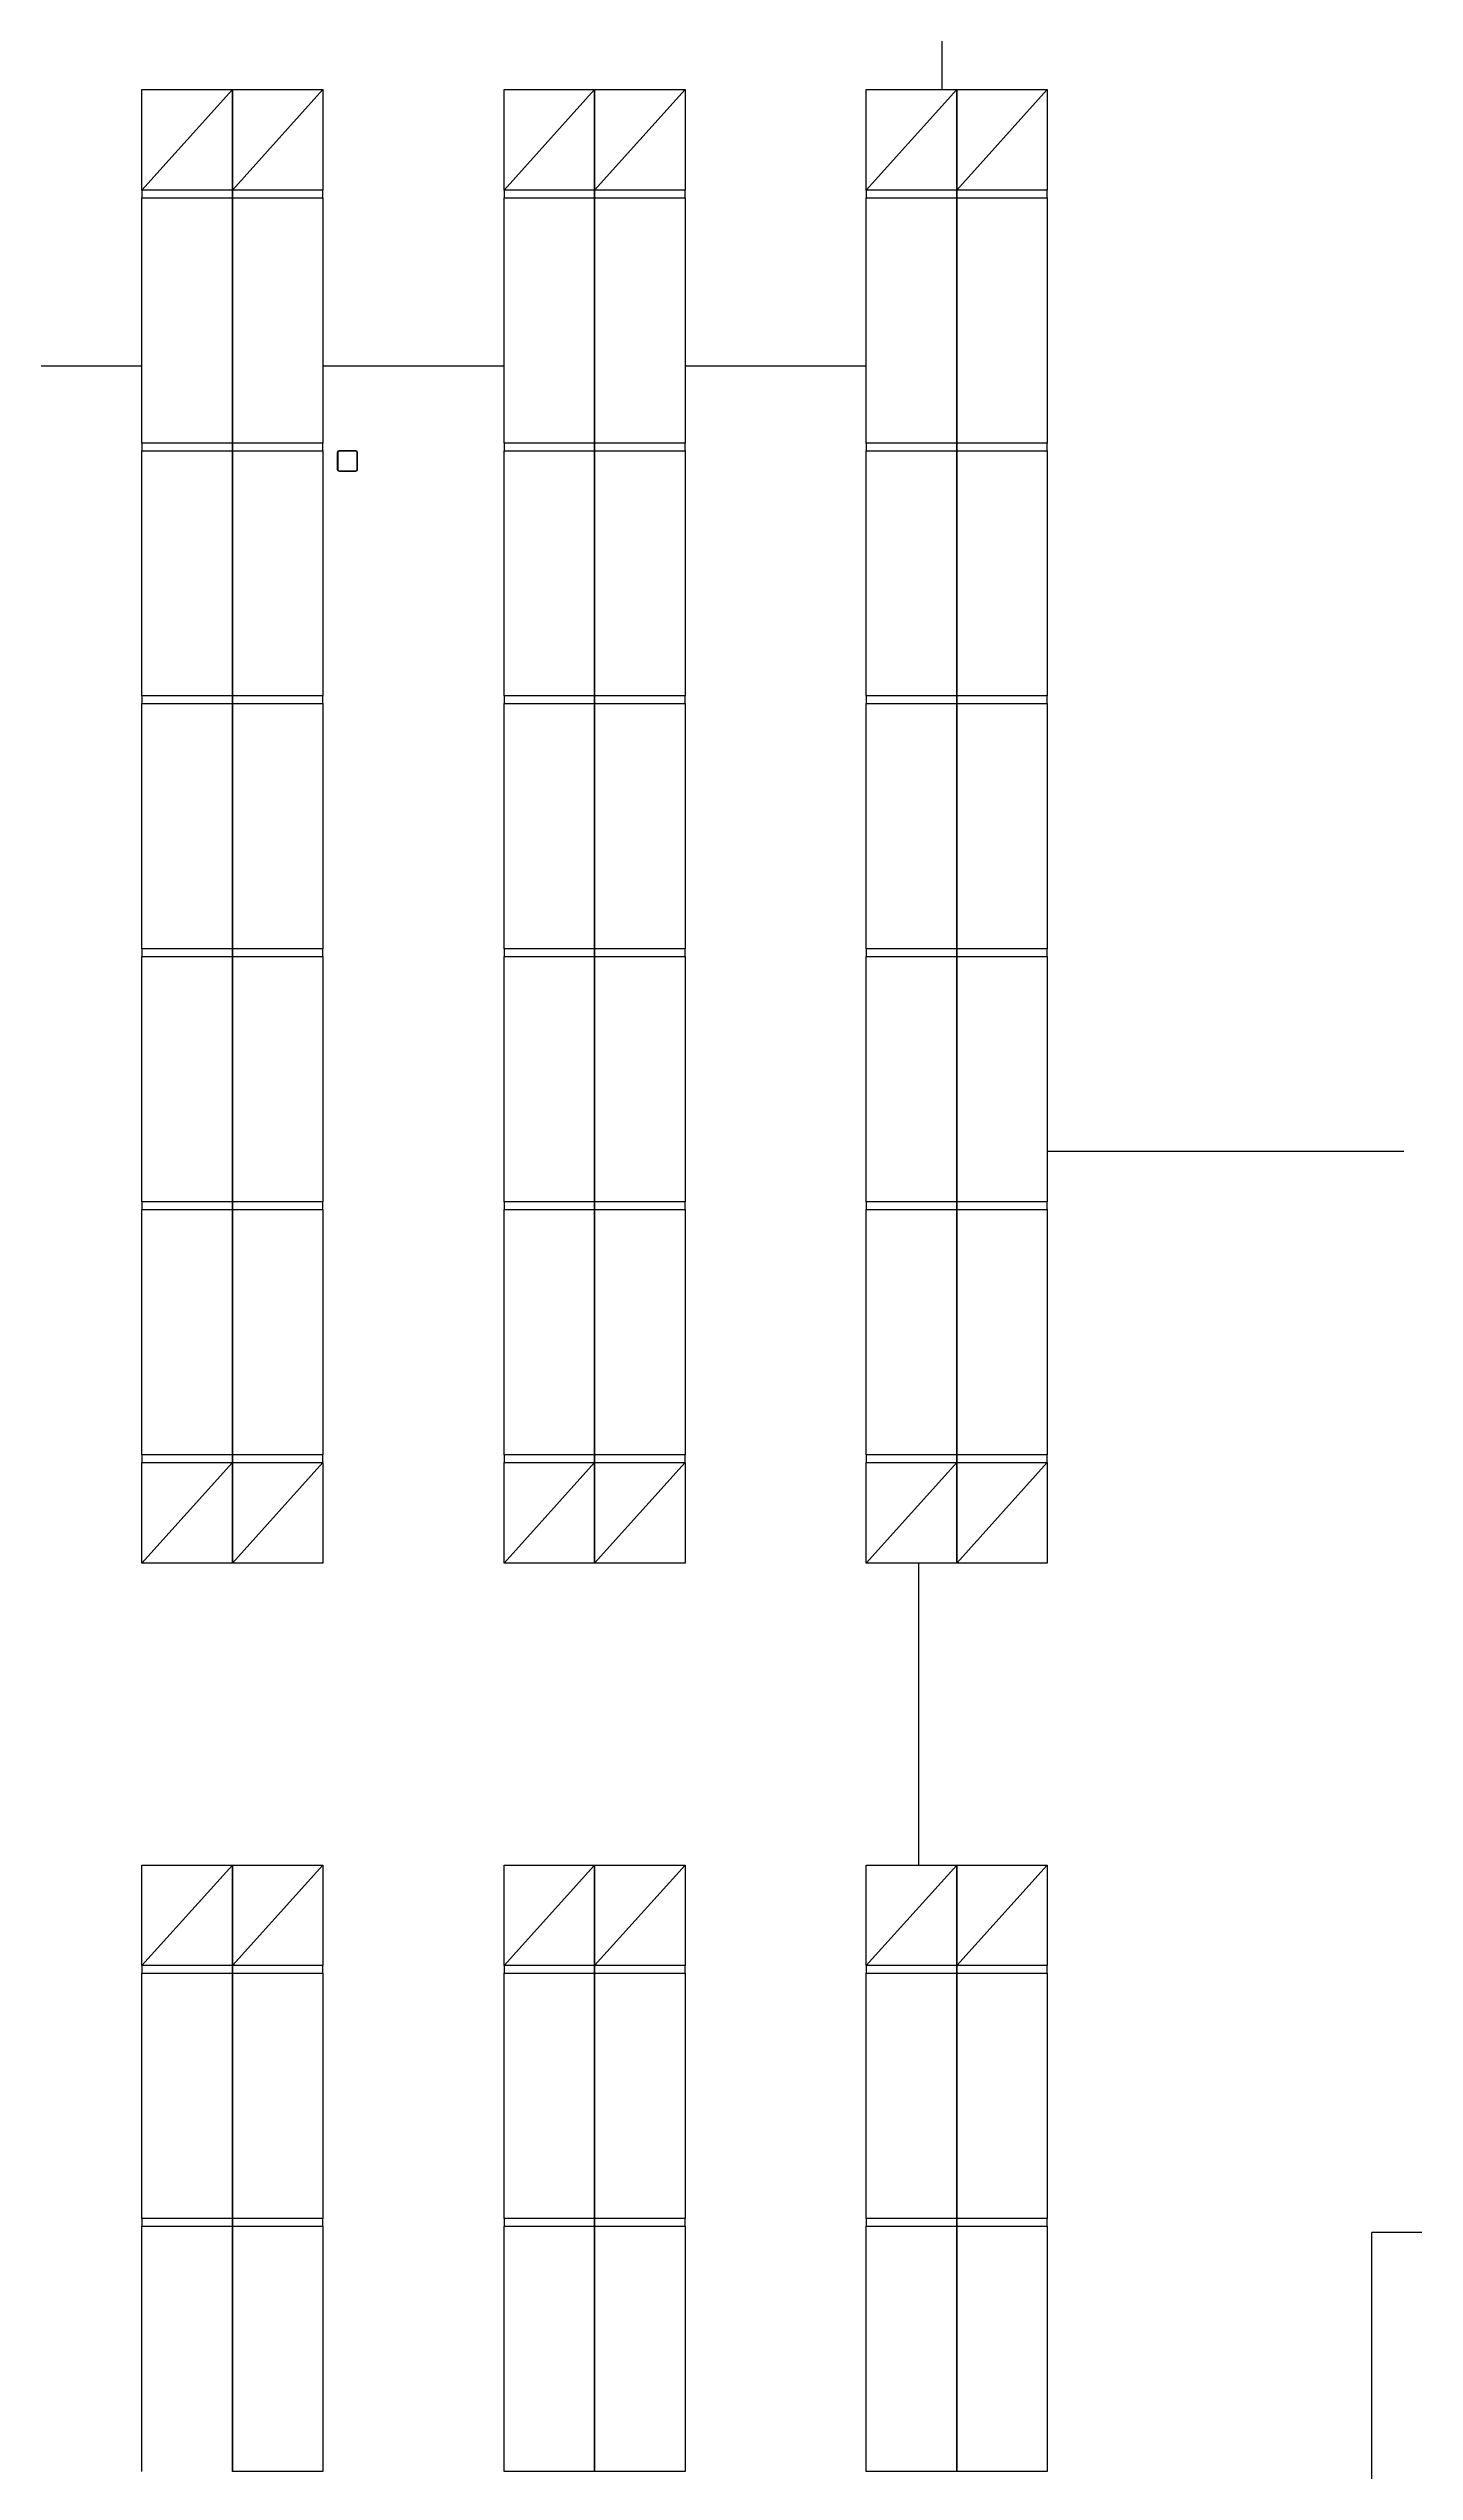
# Model space of a CAD drawing. Header units: millimetres. Extents: x -155 to 94595, y -3153 to 63413.
# Drawn here: x 58324 to 71902, y 22660 to 46748 of the extents above; entities that cross this region are included whole.
import ezdxf

# ---------------------------------------------------------------- set-up
doc = ezdxf.new("R2010")
doc.units = ezdxf.units.MM
for name, color, linetype in [('2', 193, 'Continuous'), ('6', 253, 'Continuous'), ('int', 185, 'Continuous'), ('wall', 5, 'Continuous')]:
    doc.layers.add(name, color=color, linetype=linetype)
doc.styles.add('REFERENCIA CAMPECHE$0$LETRITAS', font='ROMAN1.shx', dxfattribs={"width": 1.2, "height": 0.225})
doc.dimstyles.new('arch', dxfattribs={"dimtxt": 0.18, "dimasz": 0.18, "dimexe": 0.18, "dimexo": 0.0625, "dimgap": 0.09, "dimtad": 0, "dimtih": 1, "dimtoh": 1, "dimdec": 4, "dimzin": 0, "dimdsep": 46, "dimtxsty": 'Standard', "dimblk": 'OBLIQUE', "dimcen": 0.09, "dimclrt": 256, "dimadec": 0, "dimazin": 0, "dimtfac": 1, "dimtdec": 4, "dimtofl": 0, "dimtmove": 0, "dimatfit": 3, "dimldrblk": 'OBLIQUE', "dimfxl": 1, "dimtolj": 1, "dimtzin": 0, "dimarcsym": 0})

# ---------------------------------------------------------------- blocks, each defined once
blk = doc.blocks.new('_Oblique')
at = {"color": 0, "linetype": 'ByBlock', "lineweight": -2}
blk.add_line((-0.5, -0.5), (0.5, 0.5), dxfattribs=at)
blk = doc.blocks.new('*D189')
at = {"layer": '6', "color": 0, "lineweight": -2}
blk.add_line((59252, 43590), (57352, 43590), dxfattribs=at)
at = {"layer": 'Defpoints', "color": 0}
for p in [(57352, 43590), (57352, 43590), (59252, 43590)]:
    blk.add_point(p, dxfattribs=at)
at = {"layer": '6', "color": 0, "lineweight": -2, "xscale": 0.3, "yscale": 0.3, "zscale": 0.3, "rotation": 180}
blk.add_blockref('_Oblique', (57352, 43590), dxfattribs=at)
at = {"layer": '6', "color": 0, "lineweight": -2, "xscale": 0.3, "yscale": 0.3, "zscale": 0.3}
blk.add_blockref('_Oblique', (59252, 43590), dxfattribs=at)
at = {"layer": '6', "insert": (58302, 43591), "char_height": 0.225, "attachment_point": 5, "style": 'REFERENCIA CAMPECHE$0$LETRITAS'}
blk.add_mtext('\\A1;1900.00', dxfattribs=at)
blk = doc.blocks.new('*D190')
at = {"layer": '6', "color": 0, "lineweight": -2}
blk.add_line((62852, 43590), (61052, 43590), dxfattribs=at)
at = {"layer": 'Defpoints', "color": 0}
for p in [(61052, 43590), (61052, 43590), (62852, 43590)]:
    blk.add_point(p, dxfattribs=at)
at = {"layer": '6', "color": 0, "lineweight": -2, "xscale": 0.3, "yscale": 0.3, "zscale": 0.3, "rotation": 180}
blk.add_blockref('_Oblique', (61052, 43590), dxfattribs=at)
at = {"layer": '6', "color": 0, "lineweight": -2, "xscale": 0.3, "yscale": 0.3, "zscale": 0.3}
blk.add_blockref('_Oblique', (62852, 43590), dxfattribs=at)
at = {"layer": '6', "insert": (61952, 43591), "char_height": 0.225, "attachment_point": 5, "style": 'REFERENCIA CAMPECHE$0$LETRITAS'}
blk.add_mtext('\\A1;1800.00', dxfattribs=at)
blk = doc.blocks.new('*D191')
at = {"layer": '6', "color": 0, "lineweight": -2}
blk.add_line((66452, 43590), (64652, 43590), dxfattribs=at)
at = {"layer": 'Defpoints', "color": 0}
for p in [(64652, 43590), (64652, 43590), (66452, 43590)]:
    blk.add_point(p, dxfattribs=at)
at = {"layer": '6', "color": 0, "lineweight": -2, "xscale": 0.3, "yscale": 0.3, "zscale": 0.3, "rotation": 180}
blk.add_blockref('_Oblique', (64652, 43590), dxfattribs=at)
at = {"layer": '6', "color": 0, "lineweight": -2, "xscale": 0.3, "yscale": 0.3, "zscale": 0.3}
blk.add_blockref('_Oblique', (66452, 43590), dxfattribs=at)
at = {"layer": '6', "insert": (65552, 43591), "char_height": 0.225, "attachment_point": 5, "style": 'REFERENCIA CAMPECHE$0$LETRITAS'}
blk.add_mtext('\\A1;1800.00', dxfattribs=at)
blk = doc.blocks.new('*D192')
at = {"layer": '6', "color": 0, "lineweight": -2}
blk.add_line((66973, 31691), (66973, 28689), dxfattribs=at)
at = {"layer": 'Defpoints', "color": 0}
for p in [(66975, 31691), (66973, 28689), (67204, 28689)]:
    blk.add_point(p, dxfattribs=at)
at = {"layer": '6', "color": 0, "lineweight": -2, "xscale": 0.3, "yscale": 0.3, "zscale": 0.3}
for p, rotation in [((66973, 31691), 90), ((66973, 28689), 270)]:
    blk.add_blockref('_Oblique', p, dxfattribs=dict(at, rotation=rotation))
at = {"layer": '6', "insert": (66973, 30190), "char_height": 0.225, "attachment_point": 5, "rotation": 90, "style": 'REFERENCIA CAMPECHE$0$LETRITAS'}
blk.add_mtext('\\A1;3001.80', dxfattribs=at)
blk = doc.blocks.new('*D222')
at = {"layer": '6', "color": 0, "lineweight": -2}
for p, q in [((68002, 49193), (67202, 49193)), ((67202, 49193), (67202, 46340)), ((67052, 46340), (67202, 46340))]:
    blk.add_line(p, q, dxfattribs=at)
at = {"layer": 'Defpoints', "color": 0}
for p in [(68002, 49193), (67052, 46340), (67202, 46340)]:
    blk.add_point(p, dxfattribs=at)
at = {"layer": '6', "color": 0, "lineweight": -2, "xscale": 0.36, "yscale": 0.36, "zscale": 0.36}
for p, rotation in [((67202, 49193), 90), ((67202, 46340), 270)]:
    blk.add_blockref('_Oblique', p, dxfattribs=dict(at, rotation=rotation))
at = {"layer": '6', "insert": (67201, 47767), "char_height": 0.225, "attachment_point": 5, "rotation": 90, "style": 'REFERENCIA CAMPECHE$0$LETRITAS'}
blk.add_mtext('\\A1;2852.66', dxfattribs=at)
blk = doc.blocks.new('*D342')
at = {"layer": '6', "color": 0, "lineweight": -2}
blk.add_line((68252, 35787), (71795, 35787), dxfattribs=at)
at = {"layer": 'Defpoints', "color": 0}
for p in [(68252, 35787), (71795, 35787), (71795, 35547)]:
    blk.add_point(p, dxfattribs=at)
at = {"layer": '6', "color": 0, "lineweight": -2, "xscale": 0.3, "yscale": 0.3, "zscale": 0.3, "rotation": 180}
blk.add_blockref('_Oblique', (68252, 35787), dxfattribs=at)
at = {"layer": '6', "color": 0, "lineweight": -2, "xscale": 0.3, "yscale": 0.3, "zscale": 0.3}
blk.add_blockref('_Oblique', (71795, 35787), dxfattribs=at)
at = {"layer": '6', "insert": (70023, 35787), "char_height": 0.225, "attachment_point": 5, "style": 'REFERENCIA CAMPECHE$0$LETRITAS'}
blk.add_mtext('\\A1;3543.08', dxfattribs=at)
blk = doc.blocks.new('*D355')
at = {"layer": '6', "color": 0, "lineweight": -2}
for p, q in [((73094, 25037), (71477, 25037)), ((71477, 22037), (71477, 25037)), ((73094, 22037), (71477, 22037))]:
    blk.add_line(p, q, dxfattribs=at)
at = {"layer": 'Defpoints', "color": 0}
for p in [(71477, 25037), (73095, 25037), (73095, 22037)]:
    blk.add_point(p, dxfattribs=at)
at = {"layer": '6', "color": 0, "lineweight": -2, "xscale": 0.36, "yscale": 0.36, "zscale": 0.36}
for p, rotation in [((71477, 25037), 90), ((71477, 22037), 270)]:
    blk.add_blockref('_Oblique', p, dxfattribs=dict(at, rotation=rotation))
at = {"layer": '6', "insert": (71477, 23537), "char_height": 0.225, "attachment_point": 5, "rotation": 90, "style": 'REFERENCIA CAMPECHE$0$LETRITAS'}
blk.add_mtext('\\A1;3000.00', dxfattribs=at)

msp = doc.modelspace()

# ---------------------------------------------------------------- linework, layer by layer
at = {"layer": '2'}
for p, q in [((59251.775, 45340.325), (59251.775, 46340.325)), ((59251.775, 46340.325), (60151.775, 46340.325)), ((60151.775, 46340.325), (59251.775, 45340.325)), ((60151.775, 45340.325), (60151.775, 46340.325)), ((60151.775, 46340.325), (61051.775, 46340.325)), ((61051.775, 46340.325), (60151.775, 45340.325)), ((60151.775, 46340.325), (60151.775, 45340.325)), ((61051.775, 46340.325), (61051.775, 45340.325)), ((62851.775, 45340.325), (62851.775, 46340.325)), ((62851.775, 46340.325), (63751.775, 46340.325)), ((63751.775, 46340.325), (62851.775, 45340.325)), ((63751.775, 45340.325), (63751.775, 46340.325)), ((63751.775, 46340.325), (64651.775, 46340.325)), ((64651.775, 46340.325), (63751.775, 45340.325)), ((63751.775, 46340.325), (63751.775, 45340.325)), ((64651.775, 46340.325), (64651.775, 45340.325)), ((66451.775, 45340.325), (66451.775, 46340.325)), ((66451.775, 46340.325), (67351.775, 46340.325)), ((67351.775, 46340.325), (66451.775, 45340.325)), ((67351.775, 45340.325), (67351.775, 46340.325)), ((67351.775, 46340.325), (68251.775, 46340.325)), ((68251.775, 46340.325), (67351.775, 45340.325)), ((67351.775, 46340.325), (67351.775, 45340.325)), ((68251.775, 46340.325), (68251.775, 45340.325)), ((60151.775, 45340.325), (59251.775, 45340.325)), ((61051.775, 45340.325), (60151.775, 45340.325)), ((63751.775, 45340.325), (62851.775, 45340.325)), ((64651.775, 45340.325), (63751.775, 45340.325)), ((67351.775, 45340.325), (66451.775, 45340.325)), ((68251.775, 45340.325), (67351.775, 45340.325)), ((59251.775, 42825.725), (59251.775, 45264.125)), ((59251.775, 45264.125), (60151.775, 45264.125)), ((60151.775, 42825.725), (60151.775, 45264.125)), ((60151.775, 45264.125), (61051.775, 45264.125)), ((60151.775, 45264.125), (60151.775, 42825.725)), ((61051.775, 45264.125), (61051.775, 42825.725)), ((62851.775, 42825.725), (62851.775, 45264.125)), ((62851.775, 45264.125), (63751.775, 45264.125)), ((63751.775, 42825.725), (63751.775, 45264.125)), ((63751.775, 45264.125), (64651.775, 45264.125)), ((63751.775, 45264.125), (63751.775, 42825.725)), ((64651.775, 45264.125), (64651.775, 42825.725)), ((66451.775, 42825.725), (66451.775, 45264.125)), ((66451.775, 45264.125), (67351.775, 45264.125)), ((67351.775, 45264.125), (67351.775, 42825.725)), ((67351.775, 42825.725), (67351.775, 45264.125)), ((67351.775, 45264.125), (68251.775, 45264.125)), ((68251.775, 45264.125), (68251.775, 42825.725)), ((60151.775, 42825.725), (59251.775, 42825.725)), ((59251.775, 40311.125), (59251.775, 42749.525)), ((59251.775, 42749.525), (60151.775, 42749.525)), ((61051.775, 42825.725), (60151.775, 42825.725)), ((60151.775, 40311.125), (60151.775, 42749.525)), ((60151.775, 42749.525), (61051.775, 42749.525)), ((60151.775, 42749.525), (60151.775, 40311.125)), ((61051.775, 42749.525), (61051.775, 40311.125)), ((63751.775, 42825.725), (62851.775, 42825.725)), ((62851.775, 40311.125), (62851.775, 42749.525)), ((62851.775, 42749.525), (63751.775, 42749.525)), ((64651.775, 42825.725), (63751.775, 42825.725)), ((63751.775, 40311.125), (63751.775, 42749.525)), ((63751.775, 42749.525), (64651.775, 42749.525)), ((63751.775, 42749.525), (63751.775, 40311.125)), ((64651.775, 42749.525), (64651.775, 40311.125)), ((67351.775, 42825.725), (66451.775, 42825.725)), ((66451.775, 40311.125), (66451.775, 42749.525)), ((66451.775, 42749.525), (67351.775, 42749.525)), ((68251.775, 42825.725), (67351.775, 42825.725)), ((67351.775, 42749.525), (67351.775, 40311.125)), ((67351.775, 40311.125), (67351.775, 42749.525)), ((67351.775, 42749.525), (68251.775, 42749.525)), ((68251.775, 42749.525), (68251.775, 40311.125)), ((60151.775, 40311.125), (59251.775, 40311.125)), ((59251.775, 37796.525), (59251.775, 40234.925)), ((59251.775, 40234.925), (60151.775, 40234.925)), ((61051.775, 40311.125), (60151.775, 40311.125)), ((60151.775, 37796.525), (60151.775, 40234.925)), ((60151.775, 40234.925), (61051.775, 40234.925)), ((60151.775, 40234.925), (60151.775, 37796.525)), ((61051.775, 40234.925), (61051.775, 37796.525)), ((63751.775, 40311.125), (62851.775, 40311.125)), ((62851.775, 37796.525), (62851.775, 40234.925)), ((62851.775, 40234.925), (63751.775, 40234.925)), ((64651.775, 40311.125), (63751.775, 40311.125)), ((63751.775, 37796.525), (63751.775, 40234.925)), ((63751.775, 40234.925), (64651.775, 40234.925)), ((63751.775, 40234.925), (63751.775, 37796.525)), ((64651.775, 40234.925), (64651.775, 37796.525)), ((67351.775, 40311.125), (66451.775, 40311.125)), ((66451.775, 37796.525), (66451.775, 40234.925)), ((66451.775, 40234.925), (67351.775, 40234.925)), ((68251.775, 40311.125), (67351.775, 40311.125)), ((67351.775, 40234.925), (67351.775, 37796.525)), ((67351.775, 37796.525), (67351.775, 40234.925)), ((67351.775, 40234.925), (68251.775, 40234.925)), ((68251.775, 40234.925), (68251.775, 37796.525)), ((60151.775, 37796.525), (59251.775, 37796.525)), ((59251.775, 35281.925), (59251.775, 37720.325)), ((59251.775, 37720.325), (60151.775, 37720.325)), ((61051.775, 37796.525), (60151.775, 37796.525)), ((60151.775, 35281.925), (60151.775, 37720.325)), ((60151.775, 37720.325), (61051.775, 37720.325)), ((60151.775, 37720.325), (60151.775, 35281.925)), ((61051.775, 37720.325), (61051.775, 35281.925)), ((63751.775, 37796.525), (62851.775, 37796.525)), ((62851.775, 35281.925), (62851.775, 37720.325)), ((62851.775, 37720.325), (63751.775, 37720.325)), ((64651.775, 37796.525), (63751.775, 37796.525)), ((63751.775, 35281.925), (63751.775, 37720.325)), ((63751.775, 37720.325), (64651.775, 37720.325)), ((63751.775, 37720.325), (63751.775, 35281.925)), ((64651.775, 37720.325), (64651.775, 35281.925)), ((67351.775, 37796.525), (66451.775, 37796.525)), ((66451.775, 35281.925), (66451.775, 37720.325)), ((66451.775, 37720.325), (67351.775, 37720.325)), ((68251.775, 37796.525), (67351.775, 37796.525)), ((67351.775, 37720.325), (67351.775, 35281.925)), ((67351.775, 35281.925), (67351.775, 37720.325)), ((67351.775, 37720.325), (68251.775, 37720.325)), ((68251.775, 37720.325), (68251.775, 35281.925)), ((60151.775, 35281.925), (59251.775, 35281.925)), ((59251.775, 32767.325), (59251.775, 35205.725)), ((59251.775, 35205.725), (60151.775, 35205.725)), ((61051.775, 35281.925), (60151.775, 35281.925)), ((60151.775, 32767.325), (60151.775, 35205.725)), ((60151.775, 35205.725), (61051.775, 35205.725)), ((60151.775, 35205.725), (60151.775, 32767.325)), ((61051.775, 35205.725), (61051.775, 32767.325)), ((63751.775, 35281.925), (62851.775, 35281.925)), ((62851.775, 32767.325), (62851.775, 35205.725)), ((62851.775, 35205.725), (63751.775, 35205.725)), ((64651.775, 35281.925), (63751.775, 35281.925)), ((63751.775, 32767.325), (63751.775, 35205.725)), ((63751.775, 35205.725), (64651.775, 35205.725)), ((63751.775, 35205.725), (63751.775, 32767.325)), ((64651.775, 35205.725), (64651.775, 32767.325)), ((67351.775, 35281.925), (66451.775, 35281.925)), ((66451.775, 32767.325), (66451.775, 35205.725)), ((66451.775, 35205.725), (67351.775, 35205.725)), ((68251.775, 35281.925), (67351.775, 35281.925)), ((67351.775, 35205.725), (67351.775, 32767.325)), ((67351.775, 32767.325), (67351.775, 35205.725)), ((67351.775, 35205.725), (68251.775, 35205.725)), ((68251.775, 35205.725), (68251.775, 32767.325)), ((60151.775, 32767.325), (59251.775, 32767.325)), ((61051.775, 32767.325), (60151.775, 32767.325)), ((63751.775, 32767.325), (62851.775, 32767.325)), ((64651.775, 32767.325), (63751.775, 32767.325)), ((67351.775, 32767.325), (66451.775, 32767.325)), ((68251.775, 32767.325), (67351.775, 32767.325)), ((59251.775, 31691.125), (59251.775, 32691.125)), ((59251.775, 32691.125), (60151.775, 32691.125)), ((60151.775, 32691.125), (59251.775, 31691.125)), ((60151.775, 31691.125), (60151.775, 32691.125)), ((60151.775, 32691.125), (61051.775, 32691.125)), ((61051.775, 32691.125), (60151.775, 31691.125)), ((60151.775, 32691.125), (60151.775, 31691.125)), ((61051.775, 32691.125), (61051.775, 31691.125)), ((62851.775, 31691.125), (62851.775, 32691.125)), ((62851.775, 32691.125), (63751.775, 32691.125)), ((63751.775, 32691.125), (62851.775, 31691.125)), ((63751.775, 31691.125), (63751.775, 32691.125)), ((63751.775, 32691.125), (64651.775, 32691.125)), ((64651.775, 32691.125), (63751.775, 31691.125)), ((63751.775, 32691.125), (63751.775, 31691.125)), ((64651.775, 32691.125), (64651.775, 31691.125)), ((66451.775, 31691.125), (66451.775, 32691.125)), ((66451.775, 32691.125), (67351.775, 32691.125)), ((67351.775, 32691.125), (66451.775, 31691.125)), ((67351.775, 31691.125), (67351.775, 32691.125)), ((67351.775, 32691.125), (68251.775, 32691.125)), ((68251.775, 32691.125), (67351.775, 31691.125)), ((67351.775, 32691.125), (67351.775, 31691.125)), ((68251.775, 32691.125), (68251.775, 31691.125)), ((60151.775, 31691.125), (59251.775, 31691.125)), ((61051.775, 31691.125), (60151.775, 31691.125)), ((63751.775, 31691.125), (62851.775, 31691.125)), ((64651.775, 31691.125), (63751.775, 31691.125)), ((67351.775, 31691.125), (66451.775, 31691.125)), ((68251.775, 31691.125), (67351.775, 31691.125)), ((59251.775, 27689.325), (59251.775, 28689.325)), ((59251.775, 28689.325), (60151.775, 28689.325)), ((60151.775, 28689.325), (59251.775, 27689.325)), ((60151.775, 27689.325), (60151.775, 28689.325)), ((60151.775, 28689.325), (61051.775, 28689.325)), ((61051.775, 28689.325), (60151.775, 27689.325)), ((60151.775, 28689.325), (60151.775, 27689.325)), ((61051.775, 28689.325), (61051.775, 27689.325)), ((62851.775, 27689.325), (62851.775, 28689.325)), ((62851.775, 28689.325), (63751.775, 28689.325)), ((63751.775, 28689.325), (62851.775, 27689.325)), ((63751.775, 27689.325), (63751.775, 28689.325)), ((63751.775, 28689.325), (64651.775, 28689.325)), ((64651.775, 28689.325), (63751.775, 27689.325)), ((63751.775, 28689.325), (63751.775, 27689.325)), ((64651.775, 28689.325), (64651.775, 27689.325)), ((66451.775, 27689.325), (66451.775, 28689.325)), ((66451.775, 28689.325), (67351.775, 28689.325)), ((67351.775, 28689.325), (66451.775, 27689.325)), ((67351.775, 27689.325), (67351.775, 28689.325)), ((67351.775, 28689.325), (68251.775, 28689.325)), ((68251.775, 28689.325), (67351.775, 27689.325)), ((67351.775, 28689.325), (67351.775, 27689.325)), ((68251.775, 28689.325), (68251.775, 27689.325)), ((60151.775, 27689.325), (59251.775, 27689.325)), ((59251.775, 25174.725), (59251.775, 27613.125)), ((59251.775, 27613.125), (60151.775, 27613.125)), ((61051.775, 27689.325), (60151.775, 27689.325)), ((60151.775, 27613.125), (60151.775, 25174.725)), ((60151.775, 25174.725), (60151.775, 27613.125)), ((60151.775, 27613.125), (61051.775, 27613.125)), ((61051.775, 27613.125), (61051.775, 25174.725)), ((63751.775, 27689.325), (62851.775, 27689.325)), ((62851.775, 25174.725), (62851.775, 27613.125)), ((62851.775, 27613.125), (63751.775, 27613.125)), ((64651.775, 27689.325), (63751.775, 27689.325)), ((63751.775, 25174.725), (63751.775, 27613.125)), ((63751.775, 27613.125), (64651.775, 27613.125)), ((63751.775, 27613.125), (63751.775, 25174.725)), ((64651.775, 27613.125), (64651.775, 25174.725)), ((67351.775, 27689.325), (66451.775, 27689.325)), ((66451.775, 25174.725), (66451.775, 27613.125)), ((66451.775, 27613.125), (67351.775, 27613.125)), ((68251.775, 27689.325), (67351.775, 27689.325)), ((67351.775, 25174.725), (67351.775, 27613.125)), ((67351.775, 27613.125), (68251.775, 27613.125)), ((67351.775, 27613.125), (67351.775, 25174.725)), ((68251.775, 27613.125), (68251.775, 25174.725)), ((60151.775, 25174.725), (59251.775, 25174.725)), ((59251.775, 22660.125), (59251.775, 25098.525)), ((59251.775, 25098.525), (60151.775, 25098.525)), ((61051.775, 25174.725), (60151.775, 25174.725)), ((60151.775, 25098.525), (60151.775, 22660.125)), ((60151.775, 22660.125), (60151.775, 25098.525)), ((60151.775, 25098.525), (61051.775, 25098.525)), ((61051.775, 25098.525), (61051.775, 22660.125)), ((63751.775, 25174.725), (62851.775, 25174.725)), ((62851.775, 22660.125), (62851.775, 25098.525)), ((62851.775, 25098.525), (63751.775, 25098.525)), ((64651.775, 25174.725), (63751.775, 25174.725)), ((63751.775, 22660.125), (63751.775, 25098.525)), ((63751.775, 25098.525), (64651.775, 25098.525)), ((63751.775, 25098.525), (63751.775, 22660.125)), ((64651.775, 25098.525), (64651.775, 22660.125)), ((67351.775, 25174.725), (66451.775, 25174.725)), ((66451.775, 22660.125), (66451.775, 25098.525)), ((66451.775, 25098.525), (67351.775, 25098.525)), ((68251.775, 25174.725), (67351.775, 25174.725)), ((67351.775, 22660.125), (67351.775, 25098.525)), ((67351.775, 25098.525), (68251.775, 25098.525)), ((67351.775, 25098.525), (67351.775, 22660.125)), ((68251.775, 25098.525), (68251.775, 22660.125)), ((61051.775, 22660.125), (60151.775, 22660.125)), ((63751.775, 22660.125), (62851.775, 22660.125)), ((64651.775, 22660.125), (63751.775, 22660.125)), ((67351.775, 22660.125), (66451.775, 22660.125)), ((68251.775, 22660.125), (67351.775, 22660.125))]:
    msp.add_line(p, q, dxfattribs=at)
at = {"layer": 'int'}
for p, q in [((60151.775, 45340.325), (59251.775, 45340.325)), ((59251.775, 45340.325), (59251.775, 45264.125)), ((61051.775, 45340.325), (60151.775, 45340.325)), ((60151.775, 45340.325), (60151.775, 45264.125)), ((60151.775, 45264.125), (60151.775, 45340.325)), ((61051.775, 45264.125), (61051.775, 45340.325)), ((63751.775, 45340.325), (62851.775, 45340.325)), ((62851.775, 45340.325), (62851.775, 45264.125)), ((64651.775, 45340.325), (63751.775, 45340.325)), ((63751.775, 45340.325), (63751.775, 45264.125)), ((63751.775, 45264.125), (63751.775, 45340.325)), ((64651.775, 45264.125), (64651.775, 45340.325)), ((67351.775, 45340.325), (66451.775, 45340.325)), ((66451.775, 45340.325), (66451.775, 45264.125)), ((68251.775, 45340.325), (67351.775, 45340.325)), ((67351.775, 45340.325), (67351.775, 45264.125)), ((67351.775, 45264.125), (67351.775, 45340.325)), ((68251.775, 45264.125), (68251.775, 45340.325)), ((59251.775, 45264.125), (60151.775, 45264.125)), ((60151.775, 45264.125), (61051.775, 45264.125)), ((62851.775, 45264.125), (63751.775, 45264.125)), ((63751.775, 45264.125), (64651.775, 45264.125)), ((66451.775, 45264.125), (67351.775, 45264.125)), ((67351.775, 45264.125), (68251.775, 45264.125)), ((60151.775, 42825.725), (59251.775, 42825.725)), ((59251.775, 42825.725), (59251.775, 42749.525)), ((59251.775, 42749.525), (60151.775, 42749.525)), ((61051.775, 42825.725), (60151.775, 42825.725)), ((60151.775, 42825.725), (60151.775, 42749.525)), ((60151.775, 42749.525), (60151.775, 42825.725)), ((60151.775, 42749.525), (61051.775, 42749.525)), ((61051.775, 42749.525), (61051.775, 42825.725)), ((63751.775, 42825.725), (62851.775, 42825.725)), ((62851.775, 42825.725), (62851.775, 42749.525)), ((62851.775, 42749.525), (63751.775, 42749.525)), ((64651.775, 42825.725), (63751.775, 42825.725)), ((63751.775, 42825.725), (63751.775, 42749.525)), ((63751.775, 42749.525), (63751.775, 42825.725)), ((63751.775, 42749.525), (64651.775, 42749.525)), ((64651.775, 42749.525), (64651.775, 42825.725)), ((67351.775, 42825.725), (66451.775, 42825.725)), ((66451.775, 42825.725), (66451.775, 42749.525)), ((66451.775, 42749.525), (67351.775, 42749.525)), ((68251.775, 42825.725), (67351.775, 42825.725)), ((67351.775, 42825.725), (67351.775, 42749.525)), ((67351.775, 42749.525), (67351.775, 42825.725)), ((67351.775, 42749.525), (68251.775, 42749.525)), ((68251.775, 42749.525), (68251.775, 42825.725)), ((60151.775, 40311.125), (59251.775, 40311.125)), ((59251.775, 40311.125), (59251.775, 40234.925)), ((59251.775, 40234.925), (60151.775, 40234.925)), ((61051.775, 40311.125), (60151.775, 40311.125)), ((60151.775, 40311.125), (60151.775, 40234.925)), ((60151.775, 40234.925), (60151.775, 40311.125)), ((60151.775, 40234.925), (61051.775, 40234.925)), ((61051.775, 40234.925), (61051.775, 40311.125)), ((63751.775, 40311.125), (62851.775, 40311.125)), ((62851.775, 40311.125), (62851.775, 40234.925)), ((62851.775, 40234.925), (63751.775, 40234.925)), ((64651.775, 40311.125), (63751.775, 40311.125)), ((63751.775, 40311.125), (63751.775, 40234.925)), ((63751.775, 40234.925), (63751.775, 40311.125)), ((63751.775, 40234.925), (64651.775, 40234.925)), ((64651.775, 40234.925), (64651.775, 40311.125)), ((67351.775, 40311.125), (66451.775, 40311.125)), ((66451.775, 40311.125), (66451.775, 40234.925)), ((66451.775, 40234.925), (67351.775, 40234.925)), ((68251.775, 40311.125), (67351.775, 40311.125)), ((67351.775, 40311.125), (67351.775, 40234.925)), ((67351.775, 40234.925), (67351.775, 40311.125)), ((67351.775, 40234.925), (68251.775, 40234.925)), ((68251.775, 40234.925), (68251.775, 40311.125)), ((60151.775, 37796.525), (59251.775, 37796.525)), ((59251.775, 37796.525), (59251.775, 37720.325)), ((59251.775, 37720.325), (60151.775, 37720.325)), ((61051.775, 37796.525), (60151.775, 37796.525)), ((60151.775, 37796.525), (60151.775, 37720.325)), ((60151.775, 37720.325), (60151.775, 37796.525)), ((60151.775, 37720.325), (61051.775, 37720.325)), ((61051.775, 37720.325), (61051.775, 37796.525)), ((63751.775, 37796.525), (62851.775, 37796.525)), ((62851.775, 37796.525), (62851.775, 37720.325)), ((62851.775, 37720.325), (63751.775, 37720.325)), ((64651.775, 37796.525), (63751.775, 37796.525)), ((63751.775, 37796.525), (63751.775, 37720.325)), ((63751.775, 37720.325), (63751.775, 37796.525)), ((63751.775, 37720.325), (64651.775, 37720.325)), ((64651.775, 37720.325), (64651.775, 37796.525)), ((67351.775, 37796.525), (66451.775, 37796.525)), ((66451.775, 37796.525), (66451.775, 37720.325)), ((66451.775, 37720.325), (67351.775, 37720.325)), ((68251.775, 37796.525), (67351.775, 37796.525)), ((67351.775, 37796.525), (67351.775, 37720.325)), ((67351.775, 37720.325), (67351.775, 37796.525)), ((67351.775, 37720.325), (68251.775, 37720.325)), ((68251.775, 37720.325), (68251.775, 37796.525)), ((60151.775, 35281.925), (59251.775, 35281.925)), ((59251.775, 35281.925), (59251.775, 35205.725)), ((59251.775, 35205.725), (60151.775, 35205.725)), ((61051.775, 35281.925), (60151.775, 35281.925)), ((60151.775, 35281.925), (60151.775, 35205.725)), ((60151.775, 35205.725), (60151.775, 35281.925)), ((60151.775, 35205.725), (61051.775, 35205.725)), ((61051.775, 35205.725), (61051.775, 35281.925)), ((63751.775, 35281.925), (62851.775, 35281.925)), ((62851.775, 35281.925), (62851.775, 35205.725)), ((62851.775, 35205.725), (63751.775, 35205.725)), ((64651.775, 35281.925), (63751.775, 35281.925)), ((63751.775, 35281.925), (63751.775, 35205.725)), ((63751.775, 35205.725), (63751.775, 35281.925)), ((63751.775, 35205.725), (64651.775, 35205.725)), ((64651.775, 35205.725), (64651.775, 35281.925)), ((67351.775, 35281.925), (66451.775, 35281.925)), ((66451.775, 35281.925), (66451.775, 35205.725)), ((66451.775, 35205.725), (67351.775, 35205.725)), ((68251.775, 35281.925), (67351.775, 35281.925)), ((67351.775, 35281.925), (67351.775, 35205.725)), ((67351.775, 35205.725), (67351.775, 35281.925)), ((67351.775, 35205.725), (68251.775, 35205.725)), ((68251.775, 35205.725), (68251.775, 35281.925)), ((60151.775, 32767.325), (59251.775, 32767.325)), ((59251.775, 32767.325), (59251.775, 32691.125)), ((61051.775, 32767.325), (60151.775, 32767.325)), ((60151.775, 32767.325), (60151.775, 32691.125)), ((60151.775, 32691.125), (60151.775, 32767.325)), ((61051.775, 32691.125), (61051.775, 32767.325)), ((63751.775, 32767.325), (62851.775, 32767.325)), ((62851.775, 32767.325), (62851.775, 32691.125)), ((64651.775, 32767.325), (63751.775, 32767.325)), ((63751.775, 32767.325), (63751.775, 32691.125)), ((63751.775, 32691.125), (63751.775, 32767.325)), ((64651.775, 32691.125), (64651.775, 32767.325)), ((67351.775, 32767.325), (66451.775, 32767.325)), ((66451.775, 32767.325), (66451.775, 32691.125)), ((68251.775, 32767.325), (67351.775, 32767.325)), ((67351.775, 32767.325), (67351.775, 32691.125)), ((67351.775, 32691.125), (67351.775, 32767.325)), ((68251.775, 32691.125), (68251.775, 32767.325)), ((59251.775, 32691.125), (60151.775, 32691.125)), ((60151.775, 32691.125), (61051.775, 32691.125)), ((62851.775, 32691.125), (63751.775, 32691.125)), ((63751.775, 32691.125), (64651.775, 32691.125)), ((66451.775, 32691.125), (67351.775, 32691.125)), ((67351.775, 32691.125), (68251.775, 32691.125)), ((60151.775, 27689.325), (59251.775, 27689.325)), ((59251.775, 27689.325), (59251.775, 27613.125)), ((59251.775, 27613.125), (60151.775, 27613.125)), ((60151.775, 27613.125), (60151.775, 27689.325)), ((61051.775, 27689.325), (60151.775, 27689.325)), ((60151.775, 27689.325), (60151.775, 27613.125)), ((60151.775, 27613.125), (61051.775, 27613.125)), ((61051.775, 27613.125), (61051.775, 27689.325)), ((63751.775, 27689.325), (62851.775, 27689.325)), ((62851.775, 27689.325), (62851.775, 27613.125)), ((62851.775, 27613.125), (63751.775, 27613.125)), ((63751.775, 27613.125), (63751.775, 27689.325)), ((64651.775, 27689.325), (63751.775, 27689.325)), ((63751.775, 27689.325), (63751.775, 27613.125)), ((63751.775, 27613.125), (64651.775, 27613.125)), ((64651.775, 27613.125), (64651.775, 27689.325)), ((67351.775, 27689.325), (66451.775, 27689.325)), ((66451.775, 27689.325), (66451.775, 27613.125)), ((66451.775, 27613.125), (67351.775, 27613.125)), ((67351.775, 27613.125), (67351.775, 27689.325)), ((68251.775, 27689.325), (67351.775, 27689.325)), ((67351.775, 27689.325), (67351.775, 27613.125)), ((67351.775, 27613.125), (68251.775, 27613.125)), ((68251.775, 27613.125), (68251.775, 27689.325)), ((60151.775, 25174.725), (59251.775, 25174.725)), ((59251.775, 25174.725), (59251.775, 25098.525)), ((59251.775, 25098.525), (60151.775, 25098.525)), ((60151.775, 25098.525), (60151.775, 25174.725)), ((61051.775, 25174.725), (60151.775, 25174.725)), ((60151.775, 25174.725), (60151.775, 25098.525)), ((60151.775, 25098.525), (61051.775, 25098.525)), ((61051.775, 25098.525), (61051.775, 25174.725)), ((63751.775, 25174.725), (62851.775, 25174.725)), ((62851.775, 25174.725), (62851.775, 25098.525)), ((62851.775, 25098.525), (63751.775, 25098.525)), ((63751.775, 25098.525), (63751.775, 25174.725)), ((64651.775, 25174.725), (63751.775, 25174.725)), ((63751.775, 25174.725), (63751.775, 25098.525)), ((63751.775, 25098.525), (64651.775, 25098.525)), ((64651.775, 25098.525), (64651.775, 25174.725)), ((67351.775, 25174.725), (66451.775, 25174.725)), ((66451.775, 25174.725), (66451.775, 25098.525)), ((66451.775, 25098.525), (67351.775, 25098.525)), ((67351.775, 25098.525), (67351.775, 25174.725)), ((68251.775, 25174.725), (67351.775, 25174.725)), ((67351.775, 25174.725), (67351.775, 25098.525)), ((67351.775, 25098.525), (68251.775, 25098.525)), ((68251.775, 25098.525), (68251.775, 25174.725))]:
    msp.add_line(p, q, dxfattribs=at)
at = {"layer": 'wall'}
for points in [[(61211.677, 42748.489, 0.414213562), (61193.36, 42730.172), (61193.36, 42563.807, 0.414213562), (61211.677, 42545.489), (61378.042, 42545.489, 0.414213562), (61396.36, 42563.807), (61396.36, 42730.172, 0.414213562), (61378.042, 42748.489)], [(61211.677, 42743.489, 0.414213562), (61198.36, 42730.172), (61198.36, 42563.807, 0.414213562), (61211.677, 42550.489), (61378.042, 42550.489, 0.414213562), (61391.36, 42563.807), (61391.36, 42730.172, 0.414213562), (61378.042, 42743.489)]]:
    msp.add_lwpolyline(points, format="xyb", close=True, dxfattribs=at)

# ---------------------------------------------------------------- dimensions: what is measured, and where the dimension line sits
at = {"layer": '6'}
for base, p1, p2, angle, override, picture, middle in [((67201.6478, 46340.3255), (68001.6478, 49192.9897), (67051.6478, 46340.3255), 90, {"dimtxt": 0.225, "dimasz": 0.36, "dimexe": 0, "dimexo": 0, "dimgap": 0.036, "dimtih": 0, "dimtoh": 0, "dimdec": 2, "dimtxsty": 'REFERENCIA CAMPECHE$0$LETRITAS', "dimcen": 0.15, "dimse1": 0, "dimse2": 0, "dimadec": 2, "dimtix": 1, "dimtofl": 1, "dimtvp": 1.11}, '*D222', (67201.398, 47766.6576)), ((57351.775, 43590.325), (59251.775, 43590.325), (57351.775, 43590.325), 180, {"dimtxt": 0.225, "dimasz": 0.3, "dimexe": 0.09, "dimexo": 0.495, "dimgap": 0.036, "dimtih": 0, "dimtoh": 0, "dimdec": 2, "dimtxsty": 'REFERENCIA CAMPECHE$0$LETRITAS', "dimcen": 0.15, "dimse1": 1, "dimse2": 1, "dimadec": 2, "dimtofl": 1, "dimtvp": 1.11}, '*D189', (58301.775, 43590.575)), ((61051.775, 43590.325), (62851.775, 43590.325), (61051.775, 43590.325), 180, {"dimtxt": 0.225, "dimasz": 0.3, "dimexe": 0.09, "dimexo": 0.495, "dimgap": 0.036, "dimtih": 0, "dimtoh": 0, "dimdec": 2, "dimtxsty": 'REFERENCIA CAMPECHE$0$LETRITAS', "dimcen": 0.15, "dimse1": 1, "dimse2": 1, "dimadec": 2, "dimtofl": 1, "dimtvp": 1.11}, '*D190', (61951.775, 43590.575)), ((64651.775, 43590.325), (66451.775, 43590.325), (64651.775, 43590.325), 180, {"dimtxt": 0.225, "dimasz": 0.3, "dimexe": 0.09, "dimexo": 0.495, "dimgap": 0.036, "dimtih": 0, "dimtoh": 0, "dimdec": 2, "dimtxsty": 'REFERENCIA CAMPECHE$0$LETRITAS', "dimcen": 0.15, "dimse1": 1, "dimse2": 1, "dimadec": 2, "dimtofl": 1, "dimtvp": 1.11}, '*D191', (65551.775, 43590.575)), ((71794.8596, 35787.1141), (68251.7752, 35787.1141), (71794.8596, 35547.1141), 180, {"dimtxt": 0.225, "dimasz": 0.3, "dimexe": 0.09, "dimexo": 0.495, "dimgap": 0.036, "dimtih": 0, "dimtoh": 0, "dimdec": 2, "dimtxsty": 'REFERENCIA CAMPECHE$0$LETRITAS', "dimcen": 0.15, "dimse1": 1, "dimse2": 1, "dimadec": 2, "dimtofl": 1, "dimtvp": 1.11}, '*D342', (70023.3174, 35787.3639)), ((66972.924, 28689.325), (66974.769, 31691.125), (67204.489, 28689.325), 90, {"dimtxt": 0.225, "dimasz": 0.3, "dimexe": 0.09, "dimexo": 0.495, "dimgap": 0.036, "dimtih": 0, "dimtoh": 0, "dimdec": 2, "dimtxsty": 'REFERENCIA CAMPECHE$0$LETRITAS', "dimcen": 0.15, "dimse1": 1, "dimse2": 1, "dimadec": 2, "dimtofl": 1, "dimtvp": 1.11}, '*D192', (66972.675, 30190.225)), ((71477.168, 25036.989), (73094.856, 22036.992), (73094.856, 25036.989), 90, {"dimtxt": 0.225, "dimasz": 0.36, "dimexe": 0.09, "dimexo": 0.495, "dimgap": 0.036, "dimtih": 0, "dimtoh": 0, "dimdec": 2, "dimtxsty": 'REFERENCIA CAMPECHE$0$LETRITAS', "dimcen": 0.15, "dimadec": 2, "dimtdec": 2, "dimtix": 1, "dimtofl": 1, "dimtvp": 1.11}, '*D355', (71476.918, 23536.991))]:
    dim = msp.add_linear_dim(base=base, p1=p1, p2=p2, angle=angle, dimstyle='arch', override=override, dxfattribs=at)
    dim.commit()
    dim.dimension.update_dxf_attribs({"geometry": picture, "text_midpoint": middle})

doc.saveas('drawing.dxf')
